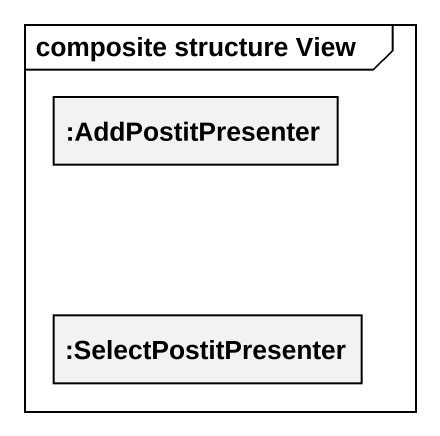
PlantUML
@startuml
mainframe composite structure View
rectangle ":AddPostitPresenter" as AddPostitPresenter
rectangle ":SelectPostitPresenter" as SelectPostitPresenter
@enduml
